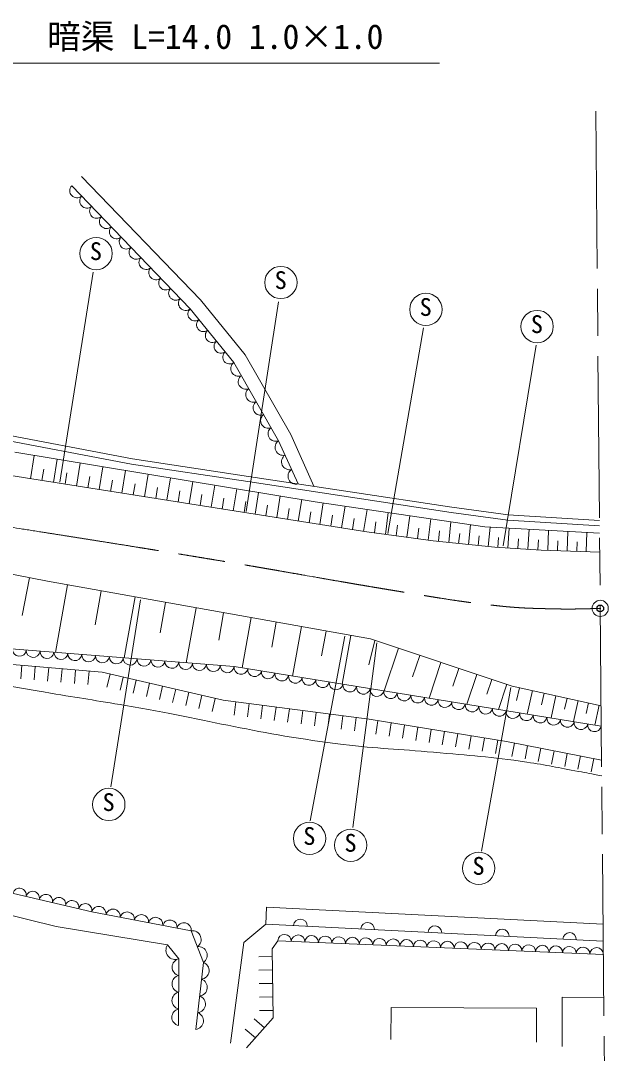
# Model space of a CAD drawing. Units: millimetres, scale not verified. Extents: x 40000 to 680000, y 20000 to 380000.
# Drawn here: x 524456 to 568053, y 261864 to 338557 of the extents above; entities that cross this region are included whole.
import ezdxf
from ezdxf.enums import TextEntityAlignment as Align

# ---------------------------------------------------------------- set-up
doc = ezdxf.new("R2010")
doc.units = ezdxf.units.MM
doc.header["$LTSCALE"] = 1000
doc.header["$PDMODE"] = 32
doc.header["$PDSIZE"] = 500
doc.linetypes.add('CHAIN', pattern=[18.5, 12, -1.5, 3.5, -1.5])
for name, color, linetype, lineweight in [('M-BGD', 7, 'Continuous', 13), ('M-BMK', 2, 'CHAIN', 13), ('M-BMK-SRVR', 3, 'Continuous', 13), ('M-STR-HTXT', 7, 'Continuous', 13)]:
    doc.layers.add(name, color=color, linetype=linetype, lineweight=lineweight)
doc.layers.add('M-OTRS', color=6, linetype='Continuous')
doc.styles.add('ＭＳ ゴシック', font='')
doc.styles.get('ＭＳ ゴシック').set_extended_font_data('MS Gothic')

msp = doc.modelspace()

# ---------------------------------------------------------------- linework, layer by layer
at = {"layer": 'M-BGD'}
for p, q in [((527366, 304272), (529829, 319885)), ((541174, 302097), (543592, 317685)), ((551699, 300475), (554351, 315754)), ((560255, 299544), (562688, 314451)), ((508967, 307112), (550149, 300588)), ((524018, 306500), (546299, 302829)), ((525180, 304539), (525453, 306264)), ((526038, 304403), (526173, 305260)), ((526895, 304267), (527166, 305982)), ((528598, 303998), (528868, 305701)), ((530291, 303730), (530559, 305423)), ((527747, 304133), (527881, 304984)), ((529445, 303864), (529579, 304710)), ((531973, 303464), (532239, 305146)), ((533645, 303199), (533909, 304871)), ((535305, 302937), (535568, 304597)), ((531132, 303597), (531265, 304438)), ((532809, 303332), (532941, 304167)), ((534475, 303068), (534606, 303898)), ((536955, 302676), (537217, 304326)), ((538595, 302416), (538855, 304056)), ((540224, 302158), (540482, 303788)), ((536130, 302806), (536261, 303631)), ((537775, 302546), (537905, 303366)), ((539410, 302287), (539539, 303102)), ((541843, 301902), (542100, 303521)), ((543452, 301648), (543707, 303256)), ((545051, 301395), (545304, 302993)), ((496848, 302697), (526451, 296925)), ((541034, 302030), (541162, 302840)), ((542648, 301775), (542775, 302579)), ((544251, 301521), (544378, 302321)), ((546299, 302829), (558889, 300970)), ((546649, 301142), (546902, 302740)), ((548264, 300886), (548519, 302501)), ((549895, 300628), (550153, 302260)), ((545850, 301268), (545976, 302068)), ((547456, 301014), (547584, 301822)), ((549080, 300757), (549209, 301573)), ((551515, 300407), (551730, 302027)), ((553112, 300194), (553325, 301791)), ((554687, 299985), (554896, 301559)), ((550705, 300514), (550812, 301325)), ((552314, 300300), (552420, 301099)), ((553900, 300089), (554004, 300877)), ((555450, 299893), (555531, 300658)), ((556214, 299812), (556377, 301341)), ((557683, 299656), (557839, 301125)), ((558889, 300970), (567402, 300485)), ((559128, 299502), (559282, 300947)), ((560603, 299390), (560693, 300867)), ((562086, 299300), (562176, 300782)), ((563562, 299224), (563611, 300701)), ((550149, 300588), (555068, 299934)), ((555068, 299934), (559623, 299449)), ((556949, 299734), (557027, 300468)), ((558406, 299579), (558482, 300301)), ((559865, 299435), (559910, 300173)), ((561344, 299345), (561390, 300086)), ((562823, 299255), (562868, 299993)), ((564283, 299199), (564307, 299921)), ((565005, 299175), (565053, 300619)), ((566415, 299128), (566463, 300538)), ((559623, 299449), (563064, 299240)), ((563064, 299240), (567415, 299094)), ((565710, 299151), (565734, 299857)), ((525106, 297187), (524557, 294369)), ((526451, 296925), (550404, 292636)), ((527928, 296660), (527029, 291639)), ((530439, 296211), (529989, 293700)), ((533356, 295547), (531149, 281649)), ((532949, 295761), (532139, 291235)), ((535212, 295356), (534807, 293093)), ((537475, 294951), (536745, 290871)), ((539515, 294586), (539150, 292546)), ((541555, 294220), (540887, 290494)), ((543418, 293887), (543084, 292024)), ((545281, 293553), (544624, 289887)), ((547114, 293225), (546785, 291392)), ((548493, 292835), (545945, 279138)), ((548947, 292897), (548301, 289290)), ((550883, 292358), (549091, 278634)), ((550737, 292525), (550279, 290729)), ((550404, 292636), (560921, 289135)), ((552476, 291946), (551423, 288783)), ((524546, 290680), (524459, 289684)), ((554057, 291419), (553531, 289838)), ((555639, 290893), (554756, 288241)), ((525542, 290593), (525455, 289597)), ((526538, 290507), (526452, 289510)), ((527535, 290420), (527448, 289424)), ((528531, 290333), (528444, 289337)), ((529527, 290247), (529440, 289251)), ((531084, 290026), (530859, 289052)), ((556965, 290452), (556524, 289126)), ((558291, 290010), (557551, 287787)), ((532058, 289801), (531833, 288827)), ((533033, 289577), (532808, 288602)), ((534007, 289352), (533782, 288377)), ((559402, 289640), (559032, 288529)), ((560514, 289270), (559893, 287407)), ((560921, 289135), (567518, 287679)), ((534981, 289127), (534757, 288153)), ((535956, 288902), (535731, 287928)), ((536930, 288678), (536705, 287703)), ((537905, 288453), (537680, 287478)), ((560825, 289034), (558648, 276890)), ((561461, 289016), (561249, 288057)), ((562420, 288804), (562035, 287059)), ((563293, 288611), (563100, 287739)), ((564165, 288419), (563802, 286772)), ((538879, 288228), (538654, 287254)), ((540426, 287966), (540296, 286975)), ((541418, 287837), (541288, 286845)), ((542409, 287707), (542279, 286715)), ((564989, 288237), (564807, 287414)), ((565813, 288056), (565470, 286501)), ((566590, 287884), (566419, 287107)), ((567367, 287713), (567044, 286245)), ((543401, 287577), (543271, 286586)), ((544392, 287447), (544262, 286456)), ((545384, 287318), (545254, 286326)), ((546375, 287188), (546245, 286196)), ((547367, 287058), (547237, 286066)), ((548358, 286928), (548229, 285937)), ((549350, 286798), (549220, 285807)), ((550962, 286567), (550801, 285580)), ((551949, 286406), (551788, 285419)), ((552936, 286246), (552775, 285259)), ((553923, 286085), (553762, 285098)), ((554910, 285925), (554750, 284938)), ((555897, 285764), (555737, 284777)), ((556884, 285604), (556724, 284617)), ((557871, 285443), (557711, 284456)), ((558858, 285283), (558698, 284296)), ((559845, 285122), (559685, 284135)), ((561084, 284903), (560893, 283921)), ((562065, 284713), (561875, 283731)), ((563047, 284522), (562857, 283541)), ((564029, 284332), (563839, 283351)), ((565011, 284142), (564820, 283160)), ((565992, 283952), (565802, 282970)), ((566974, 283762), (566784, 282780)), ((510385, 275329), (527092, 271295)), ((542695, 272723), (542632, 271468)), ((567664, 271464), (542695, 272723)), ((527092, 271295), (535359, 269917)), ((542632, 271468), (541001, 270102)), ((567676, 270205), (542632, 271468)), ((541001, 270102), (540031, 262615)), ((567685, 269194), (543524, 270220)), ((543120, 269058), (542120, 269044)), ((543134, 268058), (542134, 268044)), ((543148, 267058), (542149, 267044)), ((543163, 266058), (542163, 266044)), ((564638, 266029), (564630, 262362)), ((567714, 266015), (564638, 266029)), ((543177, 265058), (542177, 265044)), ((551922, 262904), (551938, 265278)), ((551938, 265278), (562729, 265230)), ((562729, 265230), (562729, 262694)), ((542534, 263762), (541783, 264423)), ((541873, 263012), (541123, 263672))]:
    msp.add_line(p, q, dxfattribs=at)
for points in [[(528964, 326981), (537790, 317827), (541103, 313732), (544487, 307817), (546215, 303979)], [(528244, 326287), (537040, 317164), (540275, 313166), (543595, 307362), (545038, 304157)], [(511087, 310152), (522078, 308049), (532757, 306015), (541369, 304715), (556442, 302425), (560627, 301857), (567394, 301441)], [(511012, 309759), (522003, 307656), (532689, 305621), (541309, 304320), (556385, 302029), (560588, 301459), (567397, 301040)], [(515614, 292541), (540293, 290591), (567532, 286166)], [(518601, 291197), (530491, 290163), (539472, 288091), (550304, 286674), (560503, 285015), (567554, 283649)], [(537451, 263646), (538008, 268613), (537112, 270963), (529733, 272373), (508277, 277389)], [(543524, 270220), (543112, 269614), (543185, 264502), (541222, 262272)], [(535359, 269917), (536199, 268884), (536167, 263924)]]:
    msp.add_lwpolyline(points, dxfattribs=at)
for centre in [(530053, 321260), (543760, 319111), (554519, 317112), (562769, 315840), (530996, 280346), (545889, 277829), (548942, 277320), (558438, 275609)]:
    msp.add_circle(centre, 1200, dxfattribs=at)
for centre, radius, start, end in [((528631, 325927), 529, 137.07788, 310.83042), ((529364, 325166), 529, 137.07788, 310.83042), ((530097, 324406), 529, 137.07788, 310.83042), ((530830, 323646), 529, 137.07788, 310.83042), ((531563, 322886), 529, 137.07788, 310.83042), ((532296, 322125), 529, 137.07788, 310.83042), ((533029, 321365), 529, 137.07788, 310.83042), ((533762, 320605), 529, 137.07788, 310.83042), ((534495, 319845), 529, 137.07788, 310.83042), ((535228, 319084), 529, 137.07788, 310.83042), ((535961, 318324), 529, 137.07788, 310.83042), ((536694, 317564), 529, 137.07788, 310.83042), ((537375, 316773), 514, 130.59047, 307.36155), ((538022, 315973), 514, 130.59047, 307.36155), ((538669, 315174), 514, 130.59047, 307.36155), ((539316, 314374), 514, 130.59047, 307.36155), ((539963, 313575), 514, 130.59047, 307.36155), ((540604, 312712), 560, 125.95913, 293.58215), ((541157, 311745), 560, 125.95913, 293.58215), ((541711, 310778), 560, 125.95913, 293.58215), ((542264, 309810), 560, 125.95913, 293.58215), ((542817, 308843), 560, 125.95913, 293.58215), ((543370, 307876), 560, 125.95913, 293.58215), ((543920, 306866), 593, 123.28162, 285.20792), ((544401, 305798), 593, 123.28162, 285.20792), ((544882, 304730), 593, 123.28162, 285.20792), ((524356, 291867), 516, 177.25857, 353.70315), ((525384, 291785), 516, 177.25857, 353.70315), ((526412, 291704), 516, 177.25857, 353.70315), ((527441, 291623), 516, 177.25857, 353.70315), ((528469, 291541), 516, 177.25857, 353.70315), ((529497, 291460), 516, 177.25857, 353.70315), ((530526, 291379), 516, 177.25857, 353.70315), ((531554, 291298), 516, 177.25857, 353.70315), ((532582, 291216), 516, 177.25857, 353.70315), ((533611, 291135), 516, 177.25857, 353.70315), ((534639, 291054), 516, 177.25857, 353.70315), ((535667, 290972), 516, 177.25857, 353.70315), ((536696, 290891), 516, 177.25857, 353.70315), ((537724, 290810), 516, 177.25857, 353.70315), ((538752, 290729), 516, 177.25857, 353.70315), ((539780, 290647), 516, 177.25857, 353.70315), ((540800, 290520), 511, 172.02206, 349.52283), ((541808, 290356), 511, 172.02206, 349.52283), ((542817, 290192), 511, 172.02206, 349.52283), ((543826, 290028), 511, 172.02206, 349.52283), ((544835, 289864), 511, 172.02206, 349.52283), ((545844, 289700), 511, 172.02206, 349.52283), ((546852, 289537), 511, 172.02206, 349.52283), ((547861, 289373), 511, 172.02206, 349.52283), ((548870, 289209), 511, 172.02206, 349.52283), ((549879, 289045), 511, 172.02206, 349.52283), ((550888, 288881), 511, 172.02206, 349.52283), ((551897, 288717), 511, 172.02206, 349.52283), ((552905, 288553), 511, 172.02206, 349.52283), ((553914, 288389), 511, 172.02206, 349.52283), ((554923, 288225), 511, 172.02206, 349.52283), ((555932, 288061), 511, 172.02206, 349.52283), ((556941, 287898), 511, 172.02206, 349.52283), ((557950, 287734), 511, 172.02206, 349.52283), ((558958, 287570), 511, 172.02206, 349.52283), ((559967, 287406), 511, 172.02206, 349.52283), ((560976, 287242), 511, 172.02206, 349.52283), ((561985, 287078), 511, 172.02206, 349.52283), ((562994, 286914), 511, 172.02206, 349.52283), ((564003, 286750), 511, 172.02206, 349.52283), ((565011, 286586), 511, 172.02206, 349.52283), ((566020, 286423), 511, 172.02206, 349.52283), ((567029, 286259), 511, 172.02206, 349.52283), ((524369, 273626), 501, 346.93405, 166.75086), ((525344, 273398), 501, 346.93405, 166.75086), ((526320, 273170), 501, 346.93405, 166.75086), ((527295, 272942), 501, 346.93405, 166.75086), ((528270, 272714), 501, 346.93405, 166.75086), ((529245, 272486), 501, 346.93405, 166.75086), ((530253, 272235), 538, 353.22526, 165.14562), ((531307, 272034), 538, 353.22526, 165.14562), ((532361, 271832), 538, 353.22526, 165.14562), ((533415, 271631), 538, 353.22526, 165.14562), ((534469, 271430), 538, 353.22526, 165.14562), ((535524, 271228), 538, 353.22526, 165.14562), ((536578, 271027), 538, 353.22526, 165.14562), ((545204, 271338), 500, 357.11324, 177.11324), ((550198, 271087), 500, 357.11324, 177.11324), ((537200, 270324), 646, 303.90719, 97.85084), ((555192, 270835), 500, 357.11324, 177.11324), ((560185, 270583), 500, 357.11324, 177.11324), ((565179, 270331), 500, 357.11324, 177.11324), ((544027, 270195), 504, 358.00269, 177.1339), ((545034, 270152), 504, 358.00269, 177.1339), ((546041, 270109), 504, 358.00269, 177.1339), ((547047, 270067), 504, 358.00269, 177.1339), ((548054, 270024), 504, 358.00269, 177.1339), ((549061, 269981), 504, 358.00269, 177.1339), ((550067, 269938), 504, 358.00269, 177.1339), ((551074, 269896), 504, 358.00269, 177.1339), ((552081, 269853), 504, 358.00269, 177.1339), ((553088, 269810), 504, 358.00269, 177.1339), ((554094, 269767), 504, 358.00269, 177.1339), ((555101, 269725), 504, 358.00269, 177.1339), ((556108, 269682), 504, 358.00269, 177.1339), ((557114, 269639), 504, 358.00269, 177.1339), ((558121, 269596), 504, 358.00269, 177.1339), ((559128, 269554), 504, 358.00269, 177.1339), ((560135, 269511), 504, 358.00269, 177.1339), ((561141, 269468), 504, 358.00269, 177.1339), ((535929, 269523), 694, 145.30331, 292.8844), ((537648, 269149), 646, 303.90719, 97.85084), ((562148, 269425), 504, 358.00269, 177.1339), ((563155, 269383), 504, 358.00269, 177.1339), ((564161, 269340), 504, 358.00269, 177.1339), ((565168, 269297), 504, 358.00269, 177.1339), ((566175, 269254), 504, 358.00269, 177.1339), ((567181, 269212), 504, 358.00269, 177.1339), ((536329, 268263), 634, 101.85124, 257.40224), ((537799, 268008), 640, 276.26277, 70.93416), ((536321, 267023), 634, 101.85124, 257.40224), ((537660, 266766), 640, 276.26277, 70.93416), ((536313, 265783), 634, 101.85124, 257.40224), ((537520, 265524), 640, 276.26277, 70.93416), ((536305, 264543), 634, 101.85124, 257.40224), ((537381, 264282), 640, 276.26277, 70.93416)]:
    msp.add_arc(centre, radius, start, end, dxfattribs=at)
msp.add_open_spline([(516163, 291994), (516767, 291424), (517053, 291258), (517674, 290858), (519483, 289694), (520849, 289743), (522951, 289286), (524396, 288972), (525220, 288871), (526677, 288618), (528840, 288243), (530058, 288071), (532222, 287699), (538538, 286614), (542009, 285577), (548371, 284804), (550988, 284486), (552470, 284466), (555095, 284222), (557796, 283972), (559318, 283890), (562001, 283490), (563504, 283266), (564337, 283086), (565830, 282803), (566508, 282675), (566723, 282635), (567565, 282468)], degree=3, knots=[0, 0, 0, 0, 1, 1, 1, 2, 2, 2, 3, 3, 3, 4, 4, 4, 5, 5, 5, 6, 6, 6, 7, 7, 7, 8, 8, 8, 9, 9, 9, 9], dxfattribs=at)
at = {"layer": 'M-BMK'}
msp.add_line((567893, 246146), (567119, 331825), dxfattribs=at)
msp.add_open_spline([(432875, 294124), (435032, 295042), (435603, 295270), (437361, 295982), (441112, 297500), (443232, 298310), (447051, 299647), (450053, 300697), (451795, 301099), (454848, 301991), (459050, 303219), (461391, 303966), (465643, 305010), (468498, 305711), (470107, 306074), (473002, 306587), (474782, 306903), (475783, 307077), (477583, 307245), (479852, 307457), (481138, 307476), (483416, 307409), (485704, 307341), (486979, 307150), (489250, 306864), (490737, 306676), (491550, 306442), (493026, 306176), (498814, 305132), (502052, 304518), (507850, 303529), (520211, 301420), (527171, 300459), (539540, 298399), (544506, 297572), (547275, 297033), (552243, 296219), (555259, 295724), (556947, 295412), (559985, 295087), (561431, 294933), (562249, 294915), (563702, 294880), (565167, 294844), (565661, 294858), (567453, 294908)], degree=3, knots=[0, 0, 0, 0, 1, 1, 1, 2, 2, 2, 3, 3, 3, 4, 4, 4, 5, 5, 5, 6, 6, 6, 7, 7, 7, 8, 8, 8, 9, 9, 9, 10, 10, 10, 11, 11, 11, 12, 12, 12, 13, 13, 13, 14, 14, 14, 15, 15, 15, 15], dxfattribs=at)
at = {"layer": 'M-BMK-SRVR'}
msp.add_circle((567453, 294908), 600, dxfattribs=at)
at = {"layer": 'M-OTRS'}
msp.add_point((567453, 294908), dxfattribs=at)
at = {"layer": 'M-STR-HTXT'}
msp.add_line((522264, 335409), (555518, 335409), dxfattribs=at)

# ---------------------------------------------------------------- texts
at = {"layer": 'M-BGD', "style": 'ＭＳ ゴシック'}
for p in [(529589, 322098), (543296, 319949), (554055, 317950), (562305, 316677), (530532, 281183), (545425, 278666), (548478, 278157), (557974, 276446)]:
    msp.add_text('S', height=1320, dxfattribs=at).set_placement(p, align=Align.TOP_LEFT)
at = {"layer": 'M-STR-HTXT', "style": 'ＭＳ ゴシック'}
msp.add_text('暗渠 L=14.0 1.0×1.0', height=1833, dxfattribs=at).set_placement((538891, 335909), align=Align.BOTTOM_CENTER)

doc.saveas('drawing.dxf')
